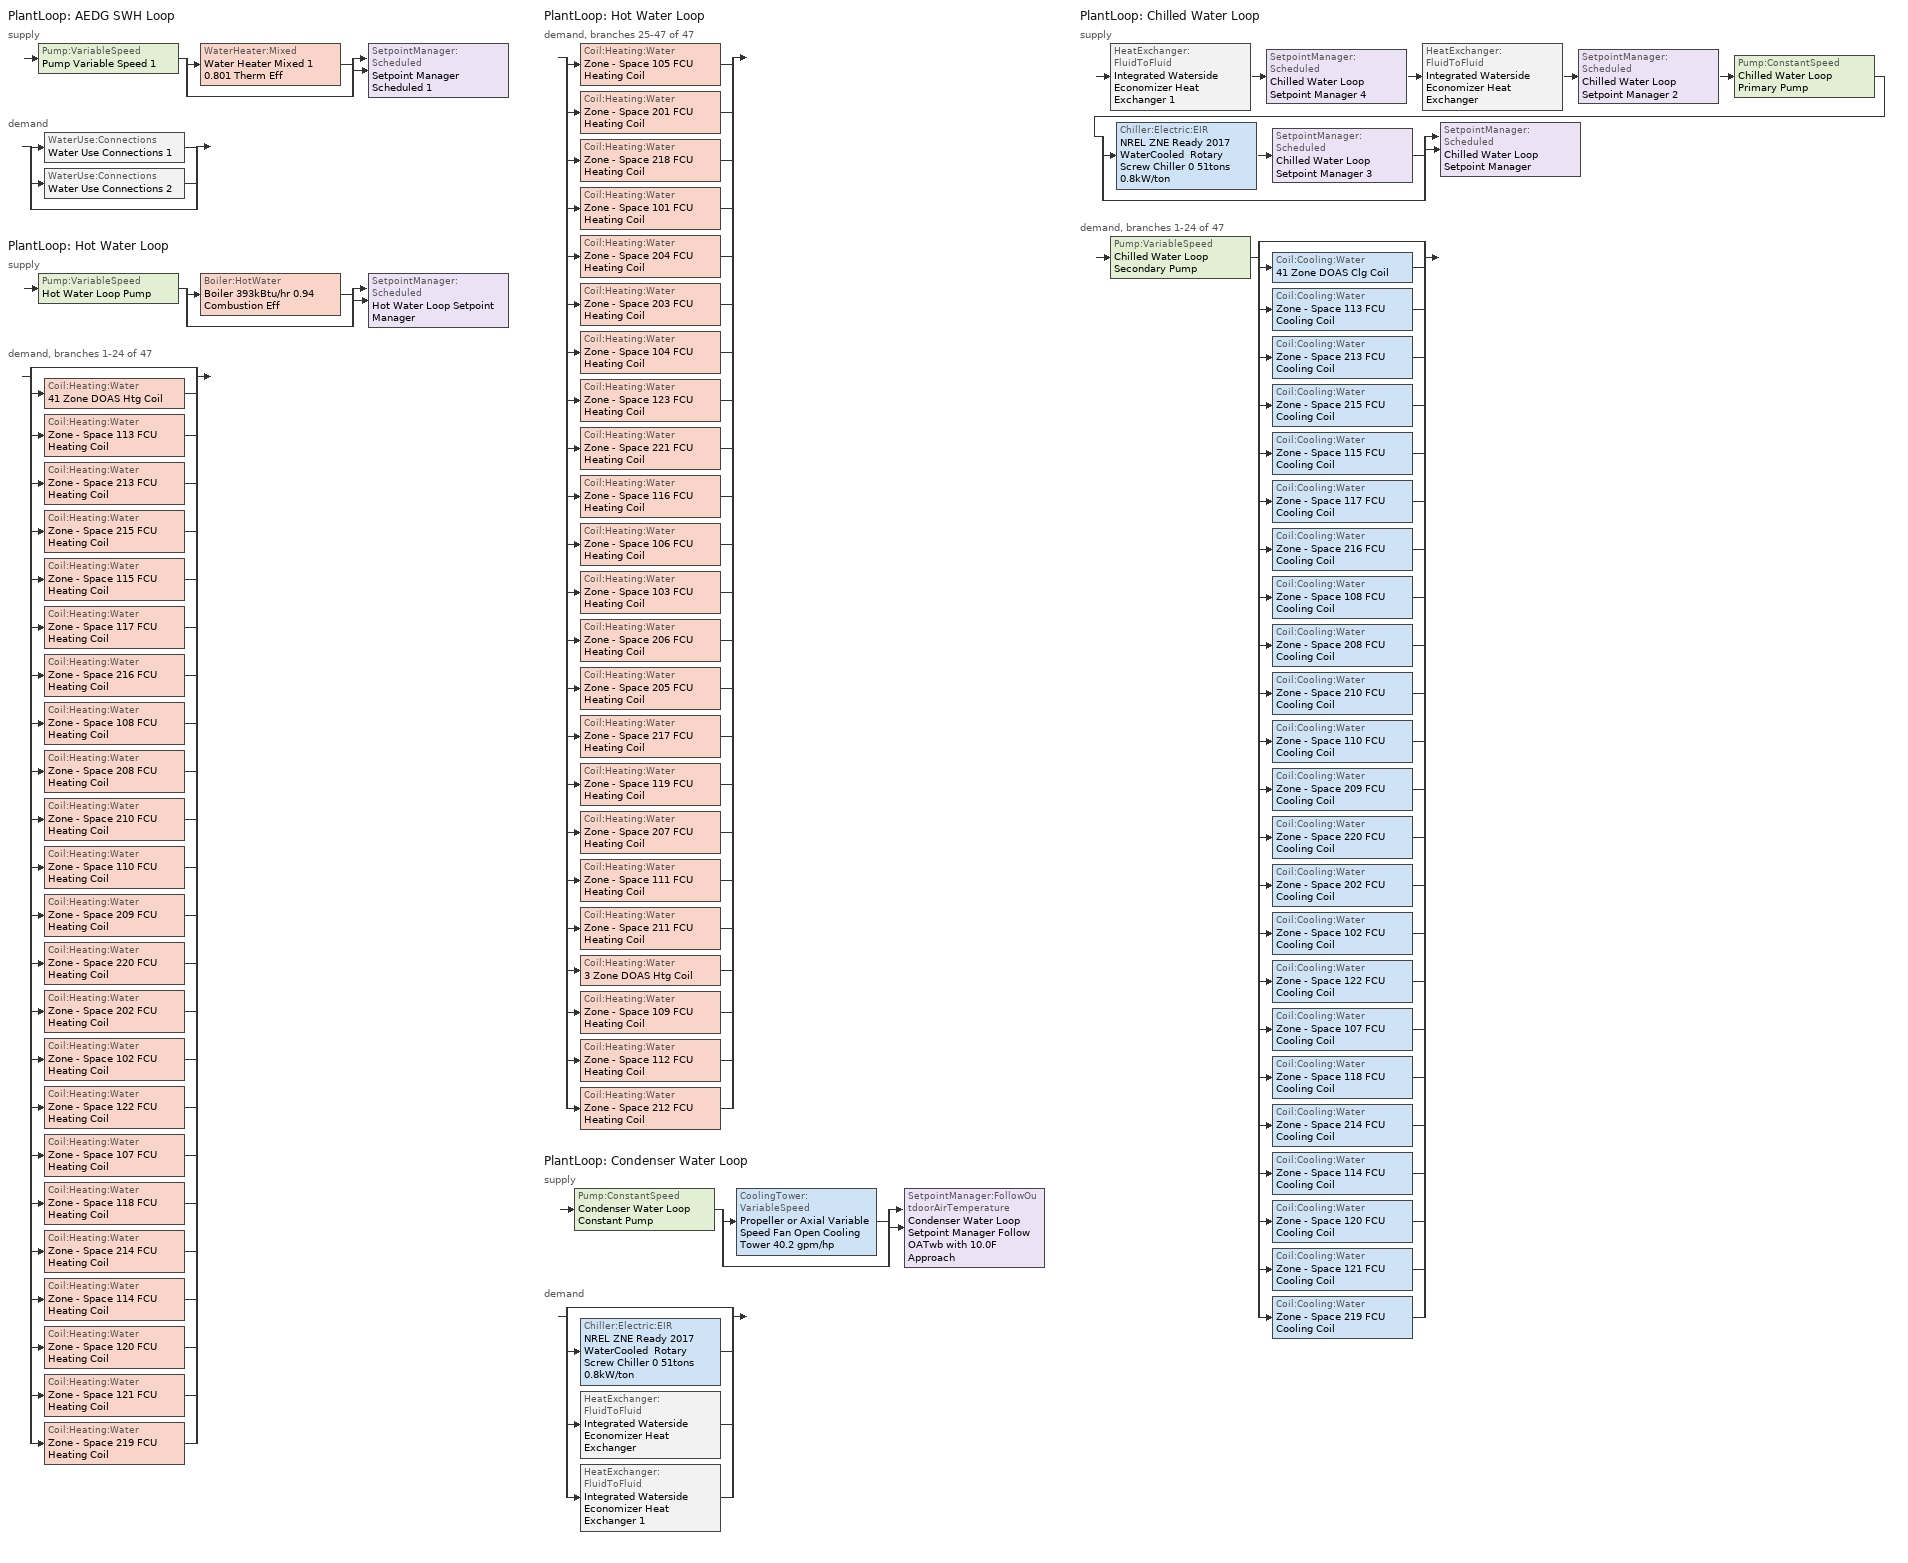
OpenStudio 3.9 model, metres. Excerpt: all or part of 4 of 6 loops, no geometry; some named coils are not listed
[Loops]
PlantLoop 'AEDG SWH Loop'
 supply: Pump:VariableSpeed 'Pump Variable Speed 1' > split
  | WaterHeater:Mixed 'Water Heater Mixed 1 0.801 Therm Eff'
  | bypass
  join > SetpointManager:Scheduled 'Setpoint Manager Scheduled 1'
 demand: split
  | WaterUse:Connections 'Water Use Connections 1'
  | WaterUse:Connections 'Water Use Connections 2'
  | bypass
PlantLoop 'Hot Water Loop'
 supply: Pump:VariableSpeed 'Hot Water Loop Pump' > split
  | Boiler:HotWater 'Boiler 393kBtu/hr 0.94 Combustion Eff'
  | bypass
  join > SetpointManager:Scheduled 'Hot Water Loop Setpoint Manager'
 demand, branches 1-24 of 47: split
  | bypass
  | Coil:Heating:Water '41 Zone DOAS Htg Coil'
  | Coil:Heating:Water 'Zone - Space 113 FCU Heating Coil'
  | Coil:Heating:Water 'Zone - Space 213 FCU Heating Coil'
  | Coil:Heating:Water 'Zone - Space 215 FCU Heating Coil'
  | Coil:Heating:Water 'Zone - Space 115 FCU Heating Coil'
  | Coil:Heating:Water 'Zone - Space 117 FCU Heating Coil'
  | Coil:Heating:Water 'Zone - Space 216 FCU Heating Coil'
  | Coil:Heating:Water 'Zone - Space 108 FCU Heating Coil'
  | Coil:Heating:Water 'Zone - Space 208 FCU Heating Coil'
  | Coil:Heating:Water 'Zone - Space 210 FCU Heating Coil'
  | Coil:Heating:Water 'Zone - Space 110 FCU Heating Coil'
  | Coil:Heating:Water 'Zone - Space 209 FCU Heating Coil'
  | Coil:Heating:Water 'Zone - Space 220 FCU Heating Coil'
  | Coil:Heating:Water 'Zone - Space 202 FCU Heating Coil'
  | Coil:Heating:Water 'Zone - Space 102 FCU Heating Coil'
  | Coil:Heating:Water 'Zone - Space 122 FCU Heating Coil'
  | Coil:Heating:Water 'Zone - Space 107 FCU Heating Coil'
  | Coil:Heating:Water 'Zone - Space 118 FCU Heating Coil'
  | Coil:Heating:Water 'Zone - Space 214 FCU Heating Coil'
  | Coil:Heating:Water 'Zone - Space 114 FCU Heating Coil'
  | Coil:Heating:Water 'Zone - Space 120 FCU Heating Coil'
  | Coil:Heating:Water 'Zone - Space 121 FCU Heating Coil'
  | Coil:Heating:Water 'Zone - Space 219 FCU Heating Coil'
PlantLoop 'Hot Water Loop'
 demand, branches 25-47 of 47: split
  | Coil:Heating:Water 'Zone - Space 105 FCU Heating Coil'
  | Coil:Heating:Water 'Zone - Space 201 FCU Heating Coil'
  | Coil:Heating:Water 'Zone - Space 218 FCU Heating Coil'
  | Coil:Heating:Water 'Zone - Space 101 FCU Heating Coil'
  | Coil:Heating:Water 'Zone - Space 204 FCU Heating Coil'
  | Coil:Heating:Water 'Zone - Space 203 FCU Heating Coil'
  | Coil:Heating:Water 'Zone - Space 104 FCU Heating Coil'
  | Coil:Heating:Water 'Zone - Space 123 FCU Heating Coil'
  | Coil:Heating:Water 'Zone - Space 221 FCU Heating Coil'
  | Coil:Heating:Water 'Zone - Space 116 FCU Heating Coil'
  | Coil:Heating:Water 'Zone - Space 106 FCU Heating Coil'
  | Coil:Heating:Water 'Zone - Space 103 FCU Heating Coil'
  | Coil:Heating:Water 'Zone - Space 206 FCU Heating Coil'
  | Coil:Heating:Water 'Zone - Space 205 FCU Heating Coil'
  | Coil:Heating:Water 'Zone - Space 217 FCU Heating Coil'
  | Coil:Heating:Water 'Zone - Space 119 FCU Heating Coil'
  | Coil:Heating:Water 'Zone - Space 207 FCU Heating Coil'
  | Coil:Heating:Water 'Zone - Space 111 FCU Heating Coil'
  | Coil:Heating:Water 'Zone - Space 211 FCU Heating Coil'
  | Coil:Heating:Water '3 Zone DOAS Htg Coil'
  | Coil:Heating:Water 'Zone - Space 109 FCU Heating Coil'
  | Coil:Heating:Water 'Zone - Space 112 FCU Heating Coil'
  | Coil:Heating:Water 'Zone - Space 212 FCU Heating Coil'
PlantLoop 'Condenser Water Loop'
 supply: Pump:ConstantSpeed 'Condenser Water Loop Constant Pump' > split
  | CoolingTower:VariableSpeed 'Propeller or Axial Variable Speed Fan Open Cooling Tower 40.2 gpm/hp'
  | bypass
  join > SetpointManager:FollowOutdoorAirTemperature 'Condenser Water Loop Setpoint Manager Follow OATwb with 10.0F Approach'
 demand: split
  | bypass
  | Chiller:Electric:EIR 'NREL ZNE Ready 2017 WaterCooled  Rotary Screw Chiller 0 51tons 0.8kW/ton'
  | HeatExchanger:FluidToFluid 'Integrated Waterside Economizer Heat Exchanger'
  | HeatExchanger:FluidToFluid 'Integrated Waterside Economizer Heat Exchanger 1'
PlantLoop 'Chilled Water Loop'
 supply: HeatExchanger:FluidToFluid 'Integrated Waterside Economizer Heat Exchanger 1' > SetpointManager:Scheduled 'Chilled Water Loop Setpoint Manager 4' > HeatExchanger:FluidToFluid 'Integrated Waterside Economizer Heat Exchanger' > SetpointManager:Scheduled 'Chilled Water Loop Setpoint Manager 2' > Pump:ConstantSpeed 'Chilled Water Loop Primary Pump' > split
  | Chiller:Electric:EIR 'NREL ZNE Ready 2017 WaterCooled  Rotary Screw Chiller 0 51tons 0.8kW/ton' > SetpointManager:Scheduled 'Chilled Water Loop Setpoint Manager 3'
  | bypass
  join > SetpointManager:Scheduled 'Chilled Water Loop Setpoint Manager'
 demand, branches 1-24 of 47: Pump:VariableSpeed 'Chilled Water Loop Secondary Pump' > split
  | bypass
  | Coil:Cooling:Water '41 Zone DOAS Clg Coil'
  | Coil:Cooling:Water 'Zone - Space 113 FCU Cooling Coil'
  | Coil:Cooling:Water 'Zone - Space 213 FCU Cooling Coil'
  | Coil:Cooling:Water 'Zone - Space 215 FCU Cooling Coil'
  | Coil:Cooling:Water 'Zone - Space 115 FCU Cooling Coil'
  | Coil:Cooling:Water 'Zone - Space 117 FCU Cooling Coil'
  | Coil:Cooling:Water 'Zone - Space 216 FCU Cooling Coil'
  | Coil:Cooling:Water 'Zone - Space 108 FCU Cooling Coil'
  | Coil:Cooling:Water 'Zone - Space 208 FCU Cooling Coil'
  | Coil:Cooling:Water 'Zone - Space 210 FCU Cooling Coil'
  | Coil:Cooling:Water 'Zone - Space 110 FCU Cooling Coil'
  | Coil:Cooling:Water 'Zone - Space 209 FCU Cooling Coil'
  | Coil:Cooling:Water 'Zone - Space 220 FCU Cooling Coil'
  | Coil:Cooling:Water 'Zone - Space 202 FCU Cooling Coil'
  | Coil:Cooling:Water 'Zone - Space 102 FCU Cooling Coil'
  | Coil:Cooling:Water 'Zone - Space 122 FCU Cooling Coil'
  | Coil:Cooling:Water 'Zone - Space 107 FCU Cooling Coil'
  | Coil:Cooling:Water 'Zone - Space 118 FCU Cooling Coil'
  | Coil:Cooling:Water 'Zone - Space 214 FCU Cooling Coil'
  | Coil:Cooling:Water 'Zone - Space 114 FCU Cooling Coil'
  | Coil:Cooling:Water 'Zone - Space 120 FCU Cooling Coil'
  | Coil:Cooling:Water 'Zone - Space 121 FCU Cooling Coil'
  | Coil:Cooling:Water 'Zone - Space 219 FCU Cooling Coil'
[AvailabilityManager:NightCycle] Applicability Schedule=Always On Discrete; Control Type=CycleOnAny; Thermostat Tolerance {deltaC}=1; Cycling Run Time {s}=3600
Availability Manager Night Cycle 1; Availability Manager Night Cycle 2; Availability Manager Night Cycle 3; Availability Manager Night Cycle 4; Availability Manager Night Cycle 5; Availability Manager Night Cycle 6; Availability Manager Night Cycle 7; Availability Manager Night Cycle 8; Availability Manager Night Cycle 9; Availability Manager Night Cycle 10; Availability Manager Night Cycle 11
[Sizing:Zone] Zone Cooling Design Supply Air Temperature Input Method=SupplyAirTemperature; Zone Cooling Design Supply Air Temperature {C}=12.7778; Zone Cooling Design Supply Air Temperature Difference {deltaC}=11.11; Zone Heating Design Supply Air Temperature Input Method=SupplyAirTemperature; Zone Heating Design Supply Air Temperature {C}=40; Zone Heating Design Supply Air Temperature Difference {deltaC}=11.11; Zone Cooling Design Supply Air Humidity Ratio {kg-H2O/kg-air}=0.0085; Zone Heating Design Supply Air Humidity Ratio {kg-H2O/kg-air}=0.008; Cooling Design Air Flow Method=DesignDay; Heating Design Air Flow Method=DesignDay; Account for Dedicated Outdoor Air System=No; Dedicated Outdoor Air System Control Strategy=NeutralSupplyAir; Dedicated Outdoor Air Low Setpoint Temperature for Design {C}=autosize; Dedicated Outdoor Air High Setpoint Temperature for Design {C}=autosize; Zone Load Sizing Method=Sensible Load Only No Latent Load; Zone Latent Cooling Design Supply Air Humidity Ratio Input Method=HumidityRatioDifference; Zone Cooling Design Supply Air Humidity Ratio Difference {kgWater/kgDryAir}=0.005; Zone Latent Heating Design Supply Air Humidity Ratio Input Method=HumidityRatioDifference; Zone Humidification Design Supply Air Humidity Ratio Difference {kgWater/kgDryAir}=0.005; Sizing Option=Coincident
Zone - Space 109; Zone - Space 110; Zone - Space 111; Zone - Space 113; Zone - Space 114; Zone - Space 209; Zone - Space 210; Zone - Space 211; Zone - Space 213; Zone - Space 214
[Zone equipment]
Zone - Space 109: Zone - Space 109 FCU
Zone - Space 110: Zone - Space 110 FCU
Zone - Space 111: Zone - Space 111 FCU
Zone - Space 113: Zone - Space 113 FCU
Zone - Space 114: Zone - Space 114 FCU
Zone - Space 209: Zone - Space 209 FCU
Zone - Space 210: Zone - Space 210 FCU
Zone - Space 211: Zone - Space 211 FCU
Zone - Space 213: Zone - Space 213 FCU
Zone - Space 214: Zone - Space 214 FCU
[PlantLoop] Glycol Concentration=0; Plant Loop Volume {m3}=Autocalculate; Load Distribution Scheme=Optimal
Name | Maximum Loop Temperature {C} | Minimum Loop Temperature {C} | Fluid Type | Common Pipe Simulation
AEDG SWH Loop | 60 | 10
Hot Water Loop |  | 10 | Water
Condenser Water Loop | 80 | 5
Chilled Water Loop | 40 | 1 |  | CommonPipe
[Sizing:Plant]
Name | Loop Type | Design Loop Exit Temperature {C} | Loop Design Temperature Difference {deltaC} | Sizing Option | Zone Timesteps in Averaging Window | Coincident Sizing Factor Mode
AEDG SWH Loop | Heating | 60 | 5 | NonCoincident | 1 | None
Hot Water Loop | Heating | 48.8889 | 11.1111 | NonCoincident | 1 | None
Condenser Water Loop | Condenser | 29.4444 | 5.55556 | Coincident | 6 | GlobalCoolingSizingFactor
Chilled Water Loop | Cooling | 6.66667 | 5.61111 | NonCoincident | 1 | None
[Pump:VariableSpeed] Coefficient 1 of the Part Load Performance Curve=0; Pump Control Type=Intermittent; Skin Loss Radiative Fraction=0.5; Design Power Sizing Method=PowerPerFlowPerPressure; Design Electric Power per Unit Flow Rate {W/(m3/s)}=348701.1; Design Shaft Power per Unit Flow Rate per Unit Head {W-s/m3-Pa}=1.28205; Design Minimum Flow Rate Fraction=0
Name | Rated Pump Head {Pa} | Motor Efficiency | Coefficient 2 of the Part Load Performance Curve | Coefficient 3 of the Part Load Performance Curve | Coefficient 4 of the Part Load Performance Curve | Fraction of Motor Inefficiencies to Fluid Stream
Pump Variable Speed 1 | 1 | 0.7 | 1 | 0 | 0
Hot Water Loop Pump | 179344 | 0.855 | 0.0205 | 0.4101 | 0.5753
Chilled Water Loop Secondary Pump | 134508 | 0.865 | 0.0205 | 0.4101 | 0.5753 | 0
[WaterHeater:Mixed]
Water Heater Mixed 1 0.801 Therm Eff: Tank Volume {m3}=1; Setpoint Temperature Schedule=AEDG Water-Heater-Temp-Schedule; Deadband Temperature Difference {deltaC}=2; Maximum Temperature Limit {C}=82.22; Heater Control Type=Cycle; Heater Maximum Capacity {W}=845000; Heater Fuel Type=NaturalGas; Heater Thermal Efficiency=0.801096; Off Cycle Parasitic Fuel Consumption Rate {W}=20; Off Cycle Parasitic Fuel Type=NaturalGas; Off Cycle Parasitic Heat Fraction to Tank=0; On Cycle Parasitic Fuel Type=NaturalGas; On Cycle Parasitic Heat Fraction to Tank=0; Ambient Temperature Indicator=Schedule; Ambient Temperature Schedule=AEDG Water-Heater-Ambient-Temp-Schedule; Off Cycle Loss Coefficient to Ambient Temperature {W/K}=29.7719; On Cycle Loss Coefficient to Ambient Temperature {W/K}=29.7719; Use Side Effectiveness=1; Source Side Effectiveness=1; Use Side Design Flow Rate {m3/s}=autosize; Source Side Design Flow Rate {m3/s}=autosize; Indirect Water Heating Recovery Time {hr}=1.5; Source Side Flow Control Mode=IndirectHeatPrimarySetpoint
[WaterHeater:Sizing]
Water Heater Mixed 1 0.801 Therm Eff: Design Mode=PeakDraw; Time Storage Can Meet Peak Draw {hr}=0.538503; Time for Tank Recovery {hr}=0; Nominal Tank Volume for Autosizing Plant Connections {m3}=1
[SetpointManager:Scheduled] Control Variable=Temperature
Name | Schedule | Setpoint Node or NodeList
Setpoint Manager Scheduled 1 | AEDG SWH-Loop-Temp-Schedule | AEDG SWH Loop Supply Outlet Node
Hot Water Loop Setpoint Manager | Hot Water Loop Temp - 120F | Hot Water Loop Supply Outlet Node
Chilled Water Loop Setpoint Manager | Chilled Water Loop Temp - 44F | Chilled Water Loop Supply Outlet Node
Chilled Water Loop Setpoint Manager 2 | Chilled Water Loop Temp - 44F | Chilled Water Loop Primary Pump Inlet Water Node
Chilled Water Loop Setpoint Manager 3 | Chilled Water Loop Temp - 44F | NREL ZNE Ready 2017 WaterCooled  Rotary Screw Chiller 0 Supply Outlet Water Node
Chilled Water Loop Setpoint Manager 4 | Chilled Water Loop Temp - 44F
[WaterUse:Equipment:Definition]
AEDG Restroom Water Use: Peak Flow Rate {m3/s}=1.0902e-05; Target Temperature Schedule=AEDG SWH-Target-Temperature-Schedule; Sensible Fraction Schedule=AEDG SWH-Sensible-Fraction-Schedule; Latent Fraction Schedule=AEDG SWH-Latent-Fraction-Schedule
[WaterUse:Equipment] Water Use Equipment Definition=AEDG Restroom Water Use; Flow Rate Fraction Schedule=AEDG SWH-Flow-Fraction-Schedule
Name | Space
Water Use Equipment 1 | Space 210
Water Use Equipment 2 | Space 110
[WaterUse:Connections] Hot Water Supply Temperature Schedule=AEDG SWH-Hot-Supply-Temperature-Schedule; Drain Water Heat Exchanger Type=None; Drain Water Heat Exchanger Destination=Plant
Name | Water Use Equipment Name 1
Water Use Connections 1 | Water Use Equipment 1
Water Use Connections 2 | Water Use Equipment 2
[Boiler:HotWater]
Boiler 393kBtu/hr 0.94 Combustion Eff: Fuel Type=NaturalGas; Nominal Thermal Efficiency=0.933; Efficiency Curve Temperature Evaluation Variable=LeavingBoiler; Normalized Boiler Efficiency Curve=Boiler with Minimum Turndown; Minimum Part Load Ratio=0; Maximum Part Load Ratio=1.2; Optimum Part Load Ratio=1; Water Outlet Upper Temperature Limit {C}=95; Boiler Flow Mode=LeavingSetpointModulated; On Cycle Parasitic Electric Load {W}=0; Off Cycle Parasitic Fuel Load {W}=0; Sizing Factor=1
[SetpointManager:FollowOutdoorAirTemperature]
Condenser Water Loop Setpoint Manager Follow OATwb with 10.0F Approach: Control Variable=Temperature; Reference Temperature Type=OutdoorAirWetBulb; Offset Temperature Difference {deltaC}=5.55556; Maximum Setpoint Temperature {C}=25.5556; Minimum Setpoint Temperature {C}=5.55556; Setpoint Node or NodeList=Condenser Water Loop Supply Outlet Node
[Pump:ConstantSpeed] Rated Flow Rate {m3/s}=autosize; Rated Power Consumption {W}=autosize; Fraction of Motor Inefficiencies to Fluid Stream=0; Pump Control Type=Intermittent; Design Power Sizing Method=PowerPerFlowPerPressure; Design Electric Power per Unit Flow Rate {W/(m3/s)}=348701.1; Design Shaft Power per Unit Flow Rate per Unit Head {W-s/m3-Pa}=1.28205
Name | Rated Pump Head {Pa} | Motor Efficiency
Condenser Water Loop Constant Pump | 148557 | 0.917
Chilled Water Loop Primary Pump | 44836 | 0.855
[CoolingTower:VariableSpeed]
Propeller or Axial Variable Speed Fan Open Cooling Tower 40.2 gpm/hp: Model Type=CoolToolsCrossFlow; Design Inlet Air Wet-Bulb Temperature {C}=20; Design Approach Temperature {deltaC}=5.55556; Design Range Temperature {deltaC}=5.55556; Design Water Flow Rate {m3/s}=autosize; Design Air Flow Rate {m3/s}=autosize; Design Fan Power {W}=8160.41; Fan Power Ratio Function of Air Flow Rate Ratio Curve=VSD-TWR-FAN-FPLR; Minimum Air Flow Rate Ratio=0.2; Fraction of Tower Capacity in Free Convection Regime=0.125; Basin Heater Capacity {W/K}=0; Basin Heater Setpoint Temperature {C}=2; Evaporation Loss Mode=SaturatedExit; Evaporation Loss Factor {percent/K}=0.2; Drift Loss Percent {percent}=0.008; Blowdown Calculation Mode=ConcentrationRatio; Blowdown Concentration Ratio=3; Number of Cells=1; Cell Control=MaximalCell; Sizing Factor=1
[Chiller:Electric:EIR]
NREL ZNE Ready 2017 WaterCooled  Rotary Screw Chiller 0 51tons 0.8kW/ton: Reference Capacity {W}=Autosize; Reference COP {W/W}=4.68933; Reference Leaving Chilled Water Temperature {C}=6.66667; Reference Entering Condenser Fluid Temperature {C}=35; Reference Chilled Water Flow Rate {m3/s}=Autosize; Cooling Capacity Function of Temperature Curve=ChlrWtrPosDispPathAAllQRatio_fTchwsTcwsSI; Electric Input to Cooling Output Ratio Function of Temperature Curve=ChlrWtrPosDispPathAAllEIRRatio_fTchwsTcwsSI; Electric Input to Cooling Output Ratio Function of Part Load Ratio Curve=ChlrWtrPosDispPathAAllEIRRatio_fQRatio; Minimum Part Load Ratio=0.15; Maximum Part Load Ratio=1; Optimum Part Load Ratio=1; Minimum Unloading Ratio=0.25; Condenser Type=WaterCooled; Leaving Chilled Water Lower Temperature Limit {C}=2.22222; Chiller Flow Mode=LeavingSetpointModulated; Design Heat Recovery Water Flow Rate {m3/s}=Autosize; Sizing Factor=1; Basin Heater Capacity {W/K}=0; Basin Heater Setpoint Temperature {C}=10; Condenser Heat Recovery Relative Capacity Fraction=1; Condenser Flow Control=ConstantFlow; Condenser Minimum Flow Fraction=0.2; Thermosiphon Minimum Temperature Difference=0
[Coil:Heating:Water] Availability Schedule=Always On Discrete; Rated Inlet Water Temperature {C}=48.8889; Rated Inlet Air Temperature {C}=16.6; Rated Outlet Water Temperature {C}=37.7778
Name | Rated Outlet Air Temperature {C}
41 Zone DOAS Htg Coil; 3 Zone DOAS Htg Coil | 32.2
Zone - Space 113 FCU Heating Coil; Zone - Space 213 FCU Heating Coil; Zone - Space 215 FCU Heating Coil; Zone - Space 115 FCU Heating Coil; Zone - Space 117 FCU Heating Coil; Zone - Space 216 FCU Heating Coil; Zone - Space 108 FCU Heating Coil; Zone - Space 208 FCU Heating Coil; Zone - Space 210 FCU Heating Coil; Zone - Space 110 FCU Heating Coil; Zone - Space 209 FCU Heating Coil; Zone - Space 220 FCU Heating Coil; Zone - Space 202 FCU Heating Coil; Zone - Space 102 FCU Heating Coil; Zone - Space 122 FCU Heating Coil; Zone - Space 107 FCU Heating Coil; Zone - Space 118 FCU Heating Coil; Zone - Space 214 FCU Heating Coil; Zone - Space 114 FCU Heating Coil; Zone - Space 120 FCU Heating Coil; Zone - Space 121 FCU Heating Coil; Zone - Space 219 FCU Heating Coil; Zone - Space 105 FCU Heating Coil; Zone - Space 201 FCU Heating Coil; Zone - Space 218 FCU Heating Coil; Zone - Space 101 FCU Heating Coil; Zone - Space 204 FCU Heating Coil; Zone - Space 203 FCU Heating Coil; Zone - Space 104 FCU Heating Coil; Zone - Space 123 FCU Heating Coil; Zone - Space 221 FCU Heating Coil; Zone - Space 116 FCU Heating Coil; Zone - Space 106 FCU Heating Coil; Zone - Space 103 FCU Heating Coil; Zone - Space 206 FCU Heating Coil; Zone - Space 205 FCU Heating Coil; Zone - Space 217 FCU Heating Coil; Zone - Space 119 FCU Heating Coil; Zone - Space 207 FCU Heating Coil; Zone - Space 111 FCU Heating Coil; Zone - Space 211 FCU Heating Coil; Zone - Space 109 FCU Heating Coil; Zone - Space 112 FCU Heating Coil; Zone - Space 212 FCU Heating Coil | 40
[Controller:WaterCoil] Minimum Actuated Flow {m3/s}=0
Name | Water Coil | Action | Controller Convergence Tolerance {deltaC}
41 Zone DOAS Htg Coil Controller | 41 Zone DOAS Htg Coil | Normal | 0.0001
41 Zone DOAS Clg Coil Controller | 41 Zone DOAS Clg Coil | Reverse
Zone - Space 113 FCU Cooling Coil Controller | Zone - Space 113 FCU Cooling Coil | Reverse
Zone - Space 113 FCU Heating Coil Controller | Zone - Space 113 FCU Heating Coil | Normal | 0.1
Zone - Space 213 FCU Cooling Coil Controller | Zone - Space 213 FCU Cooling Coil | Reverse
Zone - Space 213 FCU Heating Coil Controller | Zone - Space 213 FCU Heating Coil | Normal | 0.1
Zone - Space 215 FCU Cooling Coil Controller | Zone - Space 215 FCU Cooling Coil | Reverse
Zone - Space 215 FCU Heating Coil Controller | Zone - Space 215 FCU Heating Coil | Normal | 0.1
Zone - Space 115 FCU Cooling Coil Controller | Zone - Space 115 FCU Cooling Coil | Reverse
Zone - Space 115 FCU Heating Coil Controller | Zone - Space 115 FCU Heating Coil | Normal | 0.1
Zone - Space 117 FCU Cooling Coil Controller | Zone - Space 117 FCU Cooling Coil | Reverse
Zone - Space 117 FCU Heating Coil Controller | Zone - Space 117 FCU Heating Coil | Normal | 0.1
Zone - Space 216 FCU Cooling Coil Controller | Zone - Space 216 FCU Cooling Coil | Reverse
Zone - Space 216 FCU Heating Coil Controller | Zone - Space 216 FCU Heating Coil | Normal | 0.1
Zone - Space 108 FCU Cooling Coil Controller | Zone - Space 108 FCU Cooling Coil | Reverse
Zone - Space 108 FCU Heating Coil Controller | Zone - Space 108 FCU Heating Coil | Normal | 0.1
Zone - Space 208 FCU Cooling Coil Controller | Zone - Space 208 FCU Cooling Coil | Reverse
Zone - Space 208 FCU Heating Coil Controller | Zone - Space 208 FCU Heating Coil | Normal | 0.1
Zone - Space 210 FCU Cooling Coil Controller | Zone - Space 210 FCU Cooling Coil | Reverse
Zone - Space 210 FCU Heating Coil Controller | Zone - Space 210 FCU Heating Coil | Normal | 0.1
Zone - Space 110 FCU Cooling Coil Controller | Zone - Space 110 FCU Cooling Coil | Reverse
Zone - Space 110 FCU Heating Coil Controller | Zone - Space 110 FCU Heating Coil | Normal | 0.1
Zone - Space 209 FCU Cooling Coil Controller | Zone - Space 209 FCU Cooling Coil | Reverse
Zone - Space 209 FCU Heating Coil Controller | Zone - Space 209 FCU Heating Coil | Normal | 0.1
Zone - Space 220 FCU Cooling Coil Controller | Zone - Space 220 FCU Cooling Coil | Reverse
Zone - Space 220 FCU Heating Coil Controller | Zone - Space 220 FCU Heating Coil | Normal | 0.1
Zone - Space 202 FCU Cooling Coil Controller | Zone - Space 202 FCU Cooling Coil | Reverse
Zone - Space 202 FCU Heating Coil Controller | Zone - Space 202 FCU Heating Coil | Normal | 0.1
Zone - Space 102 FCU Cooling Coil Controller | Zone - Space 102 FCU Cooling Coil | Reverse
Zone - Space 102 FCU Heating Coil Controller | Zone - Space 102 FCU Heating Coil | Normal | 0.1
Zone - Space 122 FCU Cooling Coil Controller | Zone - Space 122 FCU Cooling Coil | Reverse
Zone - Space 122 FCU Heating Coil Controller | Zone - Space 122 FCU Heating Coil | Normal | 0.1
Zone - Space 107 FCU Cooling Coil Controller | Zone - Space 107 FCU Cooling Coil | Reverse
Zone - Space 107 FCU Heating Coil Controller | Zone - Space 107 FCU Heating Coil | Normal | 0.1
Zone - Space 118 FCU Cooling Coil Controller | Zone - Space 118 FCU Cooling Coil | Reverse
Zone - Space 118 FCU Heating Coil Controller | Zone - Space 118 FCU Heating Coil | Normal | 0.1
Zone - Space 214 FCU Cooling Coil Controller | Zone - Space 214 FCU Cooling Coil | Reverse
Zone - Space 214 FCU Heating Coil Controller | Zone - Space 214 FCU Heating Coil | Normal | 0.1
Zone - Space 114 FCU Cooling Coil Controller | Zone - Space 114 FCU Cooling Coil | Reverse
Zone - Space 114 FCU Heating Coil Controller | Zone - Space 114 FCU Heating Coil | Normal | 0.1
Zone - Space 120 FCU Cooling Coil Controller | Zone - Space 120 FCU Cooling Coil | Reverse
Zone - Space 120 FCU Heating Coil Controller | Zone - Space 120 FCU Heating Coil | Normal | 0.1
Zone - Space 121 FCU Cooling Coil Controller | Zone - Space 121 FCU Cooling Coil | Reverse
Zone - Space 121 FCU Heating Coil Controller | Zone - Space 121 FCU Heating Coil | Normal | 0.1
Zone - Space 219 FCU Cooling Coil Controller | Zone - Space 219 FCU Cooling Coil | Reverse
Zone - Space 219 FCU Heating Coil Controller | Zone - Space 219 FCU Heating Coil | Normal | 0.1
Zone - Space 105 FCU Heating Coil Controller | Zone - Space 105 FCU Heating Coil | Normal | 0.1
Zone - Space 201 FCU Heating Coil Controller | Zone - Space 201 FCU Heating Coil | Normal | 0.1
Zone - Space 218 FCU Heating Coil Controller | Zone - Space 218 FCU Heating Coil | Normal | 0.1
Zone - Space 101 FCU Heating Coil Controller | Zone - Space 101 FCU Heating Coil | Normal | 0.1
Zone - Space 204 FCU Heating Coil Controller | Zone - Space 204 FCU Heating Coil | Normal | 0.1
Zone - Space 203 FCU Heating Coil Controller | Zone - Space 203 FCU Heating Coil | Normal | 0.1
Zone - Space 104 FCU Heating Coil Controller | Zone - Space 104 FCU Heating Coil | Normal | 0.1
Zone - Space 123 FCU Heating Coil Controller | Zone - Space 123 FCU Heating Coil | Normal | 0.1
Zone - Space 221 FCU Heating Coil Controller | Zone - Space 221 FCU Heating Coil | Normal | 0.1
Zone - Space 116 FCU Heating Coil Controller | Zone - Space 116 FCU Heating Coil | Normal | 0.1
Zone - Space 106 FCU Heating Coil Controller | Zone - Space 106 FCU Heating Coil | Normal | 0.1
Zone - Space 103 FCU Heating Coil Controller | Zone - Space 103 FCU Heating Coil | Normal | 0.1
Zone - Space 206 FCU Heating Coil Controller | Zone - Space 206 FCU Heating Coil | Normal | 0.1
Zone - Space 205 FCU Heating Coil Controller | Zone - Space 205 FCU Heating Coil | Normal | 0.1
Zone - Space 217 FCU Heating Coil Controller | Zone - Space 217 FCU Heating Coil | Normal | 0.1
Zone - Space 119 FCU Heating Coil Controller | Zone - Space 119 FCU Heating Coil | Normal | 0.1
Zone - Space 207 FCU Heating Coil Controller | Zone - Space 207 FCU Heating Coil | Normal | 0.1
Zone - Space 111 FCU Heating Coil Controller | Zone - Space 111 FCU Heating Coil | Normal | 0.1
Zone - Space 211 FCU Heating Coil Controller | Zone - Space 211 FCU Heating Coil | Normal | 0.1
3 Zone DOAS Htg Coil Controller | 3 Zone DOAS Htg Coil | Normal | 0.0001
Zone - Space 109 FCU Heating Coil Controller | Zone - Space 109 FCU Heating Coil | Normal | 0.1
Zone - Space 112 FCU Heating Coil Controller | Zone - Space 112 FCU Heating Coil | Normal | 0.1
Zone - Space 212 FCU Heating Coil Controller | Zone - Space 212 FCU Heating Coil | Normal | 0.1
[Coil:Cooling:Water] Availability Schedule=Always On Discrete; Design Inlet Water Temperature {C}=Autosize; Heat Exchanger Configuration=CrossFlow
41 Zone DOAS Clg Coil; Zone - Space 113 FCU Cooling Coil; Zone - Space 213 FCU Cooling Coil; Zone - Space 215 FCU Cooling Coil; Zone - Space 115 FCU Cooling Coil; Zone - Space 117 FCU Cooling Coil; Zone - Space 216 FCU Cooling Coil; Zone - Space 108 FCU Cooling Coil; Zone - Space 208 FCU Cooling Coil; Zone - Space 210 FCU Cooling Coil; Zone - Space 110 FCU Cooling Coil; Zone - Space 209 FCU Cooling Coil; Zone - Space 220 FCU Cooling Coil; Zone - Space 202 FCU Cooling Coil; Zone - Space 102 FCU Cooling Coil; Zone - Space 122 FCU Cooling Coil; Zone - Space 107 FCU Cooling Coil; Zone - Space 118 FCU Cooling Coil; Zone - Space 214 FCU Cooling Coil; Zone - Space 114 FCU Cooling Coil; Zone - Space 120 FCU Cooling Coil; Zone - Space 121 FCU Cooling Coil; Zone - Space 219 FCU Cooling Coil
[Fan:OnOff] Availability Schedule=Always On Discrete; Fan Total Efficiency=0.385; Pressure Rise {Pa}=530.303; Maximum Flow Rate {m3/s}=autosize; Motor Efficiency=0.7; Motor In Airstream Fraction=1
Name | Fan Power Ratio Function of Speed Ratio Curve | Fan Efficiency Ratio Function of Speed Ratio Curve
Zone - Space 113 Fan Coil fan | Fan On Off Power Curve | Fan On Off Efficiency Curve
Zone - Space 213 Fan Coil fan | Fan On Off Power Curve 1 | Fan On Off Efficiency Curve 1
Zone - Space 215 Fan Coil fan | Fan On Off Power Curve 2 | Fan On Off Efficiency Curve 2
Zone - Space 115 Fan Coil fan | Fan On Off Power Curve 3 | Fan On Off Efficiency Curve 3
Zone - Space 117 Fan Coil fan | Fan On Off Power Curve 4 | Fan On Off Efficiency Curve 4
Zone - Space 216 Fan Coil fan | Fan On Off Power Curve 5 | Fan On Off Efficiency Curve 5
Zone - Space 108 Fan Coil fan | Fan On Off Power Curve 6 | Fan On Off Efficiency Curve 6
Zone - Space 208 Fan Coil fan | Fan On Off Power Curve 7 | Fan On Off Efficiency Curve 7
Zone - Space 210 Fan Coil fan | Fan On Off Power Curve 8 | Fan On Off Efficiency Curve 8
Zone - Space 110 Fan Coil fan | Fan On Off Power Curve 9 | Fan On Off Efficiency Curve 9
Zone - Space 209 Fan Coil fan | Fan On Off Power Curve 10 | Fan On Off Efficiency Curve 10
Zone - Space 220 Fan Coil fan | Fan On Off Power Curve 11 | Fan On Off Efficiency Curve 11
Zone - Space 202 Fan Coil fan | Fan On Off Power Curve 12 | Fan On Off Efficiency Curve 12
Zone - Space 102 Fan Coil fan | Fan On Off Power Curve 13 | Fan On Off Efficiency Curve 13
Zone - Space 122 Fan Coil fan | Fan On Off Power Curve 14 | Fan On Off Efficiency Curve 14
Zone - Space 107 Fan Coil fan | Fan On Off Power Curve 15 | Fan On Off Efficiency Curve 15
Zone - Space 118 Fan Coil fan | Fan On Off Power Curve 16 | Fan On Off Efficiency Curve 16
Zone - Space 214 Fan Coil fan | Fan On Off Power Curve 17 | Fan On Off Efficiency Curve 17
Zone - Space 114 Fan Coil fan | Fan On Off Power Curve 18 | Fan On Off Efficiency Curve 18
Zone - Space 120 Fan Coil fan | Fan On Off Power Curve 19 | Fan On Off Efficiency Curve 19
Zone - Space 121 Fan Coil fan | Fan On Off Power Curve 20 | Fan On Off Efficiency Curve 20
Zone - Space 219 Fan Coil fan | Fan On Off Power Curve 21 | Fan On Off Efficiency Curve 21
Zone - Space 105 Fan Coil fan | Fan On Off Power Curve 22 | Fan On Off Efficiency Curve 22
Zone - Space 201 Fan Coil fan | Fan On Off Power Curve 23 | Fan On Off Efficiency Curve 23
Zone - Space 218 Fan Coil fan | Fan On Off Power Curve 24 | Fan On Off Efficiency Curve 24
Zone - Space 101 Fan Coil fan | Fan On Off Power Curve 25 | Fan On Off Efficiency Curve 25
Zone - Space 204 Fan Coil fan | Fan On Off Power Curve 26 | Fan On Off Efficiency Curve 26
Zone - Space 203 Fan Coil fan | Fan On Off Power Curve 27 | Fan On Off Efficiency Curve 27
Zone - Space 104 Fan Coil fan | Fan On Off Power Curve 28 | Fan On Off Efficiency Curve 28
Zone - Space 123 Fan Coil fan | Fan On Off Power Curve 29 | Fan On Off Efficiency Curve 29
Zone - Space 221 Fan Coil fan | Fan On Off Power Curve 30 | Fan On Off Efficiency Curve 30
Zone - Space 116 Fan Coil fan | Fan On Off Power Curve 31 | Fan On Off Efficiency Curve 31
Zone - Space 106 Fan Coil fan | Fan On Off Power Curve 32 | Fan On Off Efficiency Curve 32
Zone - Space 103 Fan Coil fan | Fan On Off Power Curve 33 | Fan On Off Efficiency Curve 33
Zone - Space 206 Fan Coil fan | Fan On Off Power Curve 34 | Fan On Off Efficiency Curve 34
Zone - Space 205 Fan Coil fan | Fan On Off Power Curve 35 | Fan On Off Efficiency Curve 35
Zone - Space 217 Fan Coil fan | Fan On Off Power Curve 36 | Fan On Off Efficiency Curve 36
Zone - Space 119 Fan Coil fan | Fan On Off Power Curve 37 | Fan On Off Efficiency Curve 37
Zone - Space 207 Fan Coil fan | Fan On Off Power Curve 38 | Fan On Off Efficiency Curve 38
Zone - Space 111 Fan Coil fan | Fan On Off Power Curve 39 | Fan On Off Efficiency Curve 39
Zone - Space 211 Fan Coil fan | Fan On Off Power Curve 40 | Fan On Off Efficiency Curve 40
Zone - Space 109 Fan Coil fan | Fan On Off Power Curve 41 | Fan On Off Efficiency Curve 41
Zone - Space 112 Fan Coil fan | Fan On Off Power Curve 42 | Fan On Off Efficiency Curve 42
Zone - Space 212 Fan Coil fan | Fan On Off Power Curve 43 | Fan On Off Efficiency Curve 43
[ZoneHVAC:FourPipeFanCoil] Availability Schedule=Always On Discrete; Capacity Control Method=CyclingFan; Maximum Supply Air Flow Rate {m3/s}=autosize; Maximum Outdoor Air Flow Rate {m3/s}=0; Maximum Cold Water Flow Rate {m3/s}=autosize; Maximum Hot Water Flow Rate {m3/s}=autosize; Minimum Supply Air Temperature in Cooling Mode {C}=autosize; Maximum Supply Air Temperature in Heating Mode {C}=autosize
Name | Supply Air Fan | Cooling Coil | Heating Coil
Zone - Space 113 FCU | Zone - Space 113 Fan Coil fan | Zone - Space 113 FCU Cooling Coil | Zone - Space 113 FCU Heating Coil
Zone - Space 213 FCU | Zone - Space 213 Fan Coil fan | Zone - Space 213 FCU Cooling Coil | Zone - Space 213 FCU Heating Coil
Zone - Space 215 FCU | Zone - Space 215 Fan Coil fan | Zone - Space 215 FCU Cooling Coil | Zone - Space 215 FCU Heating Coil
Zone - Space 115 FCU | Zone - Space 115 Fan Coil fan | Zone - Space 115 FCU Cooling Coil | Zone - Space 115 FCU Heating Coil
Zone - Space 117 FCU | Zone - Space 117 Fan Coil fan | Zone - Space 117 FCU Cooling Coil | Zone - Space 117 FCU Heating Coil
Zone - Space 216 FCU | Zone - Space 216 Fan Coil fan | Zone - Space 216 FCU Cooling Coil | Zone - Space 216 FCU Heating Coil
Zone - Space 108 FCU | Zone - Space 108 Fan Coil fan | Zone - Space 108 FCU Cooling Coil | Zone - Space 108 FCU Heating Coil
Zone - Space 208 FCU | Zone - Space 208 Fan Coil fan | Zone - Space 208 FCU Cooling Coil | Zone - Space 208 FCU Heating Coil
Zone - Space 210 FCU | Zone - Space 210 Fan Coil fan | Zone - Space 210 FCU Cooling Coil | Zone - Space 210 FCU Heating Coil
Zone - Space 110 FCU | Zone - Space 110 Fan Coil fan | Zone - Space 110 FCU Cooling Coil | Zone - Space 110 FCU Heating Coil
Zone - Space 209 FCU | Zone - Space 209 Fan Coil fan | Zone - Space 209 FCU Cooling Coil | Zone - Space 209 FCU Heating Coil
Zone - Space 220 FCU | Zone - Space 220 Fan Coil fan | Zone - Space 220 FCU Cooling Coil | Zone - Space 220 FCU Heating Coil
Zone - Space 202 FCU | Zone - Space 202 Fan Coil fan | Zone - Space 202 FCU Cooling Coil | Zone - Space 202 FCU Heating Coil
Zone - Space 102 FCU | Zone - Space 102 Fan Coil fan | Zone - Space 102 FCU Cooling Coil | Zone - Space 102 FCU Heating Coil
Zone - Space 122 FCU | Zone - Space 122 Fan Coil fan | Zone - Space 122 FCU Cooling Coil | Zone - Space 122 FCU Heating Coil
Zone - Space 107 FCU | Zone - Space 107 Fan Coil fan | Zone - Space 107 FCU Cooling Coil | Zone - Space 107 FCU Heating Coil
Zone - Space 118 FCU | Zone - Space 118 Fan Coil fan | Zone - Space 118 FCU Cooling Coil | Zone - Space 118 FCU Heating Coil
Zone - Space 214 FCU | Zone - Space 214 Fan Coil fan | Zone - Space 214 FCU Cooling Coil | Zone - Space 214 FCU Heating Coil
Zone - Space 114 FCU | Zone - Space 114 Fan Coil fan | Zone - Space 114 FCU Cooling Coil | Zone - Space 114 FCU Heating Coil
Zone - Space 120 FCU | Zone - Space 120 Fan Coil fan | Zone - Space 120 FCU Cooling Coil | Zone - Space 120 FCU Heating Coil
Zone - Space 121 FCU | Zone - Space 121 Fan Coil fan | Zone - Space 121 FCU Cooling Coil | Zone - Space 121 FCU Heating Coil
Zone - Space 219 FCU | Zone - Space 219 Fan Coil fan | Zone - Space 219 FCU Cooling Coil | Zone - Space 219 FCU Heating Coil
Zone - Space 105 FCU | Zone - Space 105 Fan Coil fan | Zone - Space 105 FCU Cooling Coil | Zone - Space 105 FCU Heating Coil
Zone - Space 201 FCU | Zone - Space 201 Fan Coil fan | Zone - Space 201 FCU Cooling Coil | Zone - Space 201 FCU Heating Coil
Zone - Space 218 FCU | Zone - Space 218 Fan Coil fan | Zone - Space 218 FCU Cooling Coil | Zone - Space 218 FCU Heating Coil
Zone - Space 101 FCU | Zone - Space 101 Fan Coil fan | Zone - Space 101 FCU Cooling Coil | Zone - Space 101 FCU Heating Coil
Zone - Space 204 FCU | Zone - Space 204 Fan Coil fan | Zone - Space 204 FCU Cooling Coil | Zone - Space 204 FCU Heating Coil
Zone - Space 203 FCU | Zone - Space 203 Fan Coil fan | Zone - Space 203 FCU Cooling Coil | Zone - Space 203 FCU Heating Coil
Zone - Space 104 FCU | Zone - Space 104 Fan Coil fan | Zone - Space 104 FCU Cooling Coil | Zone - Space 104 FCU Heating Coil
Zone - Space 123 FCU | Zone - Space 123 Fan Coil fan | Zone - Space 123 FCU Cooling Coil | Zone - Space 123 FCU Heating Coil
Zone - Space 221 FCU | Zone - Space 221 Fan Coil fan | Zone - Space 221 FCU Cooling Coil | Zone - Space 221 FCU Heating Coil
Zone - Space 116 FCU | Zone - Space 116 Fan Coil fan | Zone - Space 116 FCU Cooling Coil | Zone - Space 116 FCU Heating Coil
Zone - Space 106 FCU | Zone - Space 106 Fan Coil fan | Zone - Space 106 FCU Cooling Coil | Zone - Space 106 FCU Heating Coil
Zone - Space 103 FCU | Zone - Space 103 Fan Coil fan | Zone - Space 103 FCU Cooling Coil | Zone - Space 103 FCU Heating Coil
Zone - Space 206 FCU | Zone - Space 206 Fan Coil fan | Zone - Space 206 FCU Cooling Coil | Zone - Space 206 FCU Heating Coil
Zone - Space 205 FCU | Zone - Space 205 Fan Coil fan | Zone - Space 205 FCU Cooling Coil | Zone - Space 205 FCU Heating Coil
Zone - Space 217 FCU | Zone - Space 217 Fan Coil fan | Zone - Space 217 FCU Cooling Coil | Zone - Space 217 FCU Heating Coil
Zone - Space 119 FCU | Zone - Space 119 Fan Coil fan | Zone - Space 119 FCU Cooling Coil | Zone - Space 119 FCU Heating Coil
Zone - Space 207 FCU | Zone - Space 207 Fan Coil fan | Zone - Space 207 FCU Cooling Coil | Zone - Space 207 FCU Heating Coil
Zone - Space 111 FCU | Zone - Space 111 Fan Coil fan | Zone - Space 111 FCU Cooling Coil | Zone - Space 111 FCU Heating Coil
Zone - Space 211 FCU | Zone - Space 211 Fan Coil fan | Zone - Space 211 FCU Cooling Coil | Zone - Space 211 FCU Heating Coil
Zone - Space 109 FCU | Zone - Space 109 Fan Coil fan | Zone - Space 109 FCU Cooling Coil | Zone - Space 109 FCU Heating Coil
Zone - Space 112 FCU | Zone - Space 112 Fan Coil fan | Zone - Space 112 FCU Cooling Coil | Zone - Space 112 FCU Heating Coil
Zone - Space 212 FCU | Zone - Space 212 Fan Coil fan | Zone - Space 212 FCU Cooling Coil | Zone - Space 212 FCU Heating Coil
[HeatExchanger:FluidToFluid] Availability Schedule=Always On Discrete; Loop Demand Side Design Flow Rate {m3/s}=autosize; Loop Supply Side Design Flow Rate {m3/s}=autosize; Heat Exchange Model Type=CounterFlow; Heat Exchanger U-Factor Times Area Value {W/K}=autosize; Control Type=CoolingDifferentialOnOff; Minimum Temperature Difference to Activate Heat Exchanger {deltaC}=0; Heat Transfer Metering End Use Type=FreeCooling; Component Override Cooling Control Temperature Mode=Loop; Sizing Factor=1; Operation Minimum Temperature Limit {C}=1.66667; Operation Maximum Temperature Limit {C}=22.2222
Integrated Waterside Economizer Heat Exchanger; Integrated Waterside Economizer Heat Exchanger 1
[Schedule:Ruleset]
AEDG Water-Heater-Temp-Schedule: Default Day Schedule=AEDG Water-Heater-Temp-Schedule All Days
AEDG Water-Heater-Ambient-Temp-Schedule: Default Day Schedule=AEDG Water-Heater-Ambient-Temp-Schedule All Days
AEDG SWH-Loop-Temp-Schedule: Default Day Schedule=AEDG SWH-Loop-Temp-Schedule All Days
AEDG SWH-Flow-Fraction-Schedule: Default Day Schedule=AEDG SWH-Flow-Fraction-Schedule Weekday; Summer Design Day Schedule=AEDG SWH-Flow-Fraction-Schedule Summer Design Day; Winter Design Day Schedule=AEDG SWH-Flow-Fraction-Schedule Winter Design Day
AEDG SWH-Target-Temperature-Schedule: Default Day Schedule=AEDG SWH-Target-Temperature-Schedule All Days
AEDG SWH-Sensible-Fraction-Schedule: Default Day Schedule=AEDG SWH-Sensible-Fraction-Schedule All Days
AEDG SWH-Latent-Fraction-Schedule: Default Day Schedule=AEDG SWH-Latent-Fraction-Schedule All Days
AEDG SWH-Hot-Supply-Temperature-Schedule: Default Day Schedule=AEDG SWH-Hot-Supply-Temperature-Schedule All Days
Hot Water Loop Temp - 120F: Default Day Schedule=Hot Water Loop Temp - 120F Default
Chilled Water Loop Temp - 44F: Default Day Schedule=Chilled Water Loop Temp - 44F Default
[Schedule:Day]
AEDG Water-Heater-Temp-Schedule All Days; AEDG SWH-Loop-Temp-Schedule All Days: No, 24, 0, 60
AEDG Water-Heater-Ambient-Temp-Schedule All Days: No, 24, 0, 22
AEDG SWH-Flow-Fraction-Schedule Weekday: No, 7, 0, 0.05, 8, 0, 0.1, 9, 0, 0.34, 10, 0, 0.6, 11, 0, 0.63, 12, 0, 0.72, 13, 0, 0.79, 14, 0, 0.83, 15, 0, 0.61, 16, 0, 0.65, 18, 0, 0.1, 19, 0, 0.19, 20, 0, 0.25, 22, 0, 0.22, 23, 0, 0.12, 24, 0, 0.09
AEDG SWH-Flow-Fraction-Schedule Winter Design Day: No, 24, 0, 0
AEDG SWH-Flow-Fraction-Schedule Summer Design Day: No, 24, 0, 1
AEDG SWH-Flow-Fraction-Schedule Weekend: No, 8, 0, 0.03, 14, 0, 0.05, 24, 0, 0.03
AEDG SWH-Flow-Fraction-Schedule Summer Weekday: No, 7, 0, 0.05, 18, 0, 0.1, 19, 0, 0.19, 20, 0, 0.25, 22, 0, 0.22, 23, 0, 0.12, 24, 0, 0.09
AEDG SWH-Target-Temperature-Schedule All Days: No, 24, 0, 40
AEDG SWH-Sensible-Fraction-Schedule All Days: No, 24, 0, 0.2
AEDG SWH-Latent-Fraction-Schedule All Days: No, 24, 0, 0.05
AEDG SWH-Hot-Supply-Temperature-Schedule All Days: No, 24, 0, 55
Hot Water Loop Temp - 120F Default: No, 24, 0, 48.8889
Chilled Water Loop Temp - 44F Default: No, 24, 0, 6.66667
[Schedule:Rule] Schedule Ruleset=AEDG SWH-Flow-Fraction-Schedule; Date Specification Type=DateRange; Start Day=1; End Day=31
Name | Rule Order | Day Schedule | Apply Sunday | Apply Saturday | Start Month | End Month | Apply Monday | Apply Tuesday | Apply Wednesday | Apply Thursday | Apply Friday
AEDG SWH-Flow-Fraction-Schedule Weekend Rule | 1 | AEDG SWH-Flow-Fraction-Schedule Weekend | Yes | Yes | 1 | 12
AEDG SWH-Flow-Fraction-Schedule Summer Weekday Rule | 0 | AEDG SWH-Flow-Fraction-Schedule Summer Weekday |  |  | 7 | 8 | Yes | Yes | Yes | Yes | Yes
[Schedule:Constant]
Always On Discrete: Value=1
[Curve:Biquadratic] Minimum Value of x=4.44; Maximum Value of x=12.22; Minimum Value of y=15.56; Maximum Value of y=29.44
Name | Coefficient1 Constant | Coefficient2 x | Coefficient3 x**2 | Coefficient4 y | Coefficient5 y**2 | Coefficient6 x*y | Minimum Curve Output | Maximum Curve Output
ChlrWtrPosDispPathAAllQRatio_fTchwsTcwsSI | 0.96744 | 0.037082 | 0.000434 | -0.005837 | -4.9e-05 | -0.000274 | 0.89 | 1.33
ChlrWtrPosDispPathAAllEIRRatio_fTchwsTcwsSI | 0.665307 | -0.009339 | 0.000483 | 0.009492 | 0.000544 | -0.000864 | 0.74 | 1.27
[Curve:Quadratic]
ChlrWtrPosDispPathAAllEIRRatio_fQRatio: Coefficient1 Constant=0.310965; Coefficient2 x=0.322519; Coefficient3 x**2=0.372745; Minimum Value of x=0.1; Maximum Value of x=1; Minimum Curve Output=0.35
[Curve:Cubic] Minimum Value of x=0
Name | Coefficient1 Constant | Coefficient2 x | Coefficient3 x**2 | Coefficient4 x**3 | Maximum Value of x
Boiler with Minimum Turndown | 0.7791 | 1.4745 | -2.5795 | 1.3467 | 1.3
VSD-TWR-FAN-FPLR | 0.331629 | -0.885676 | 0.605565 | 0.948482 | 1
Fan On Off Efficiency Curve; Fan On Off Efficiency Curve 1; Fan On Off Efficiency Curve 2; Fan On Off Efficiency Curve 3; Fan On Off Efficiency Curve 4; Fan On Off Efficiency Curve 5; Fan On Off Efficiency Curve 6; Fan On Off Efficiency Curve 7; Fan On Off Efficiency Curve 8; Fan On Off Efficiency Curve 9; Fan On Off Efficiency Curve 10; Fan On Off Efficiency Curve 11; Fan On Off Efficiency Curve 12; Fan On Off Efficiency Curve 13; Fan On Off Efficiency Curve 14; Fan On Off Efficiency Curve 15; Fan On Off Efficiency Curve 16; Fan On Off Efficiency Curve 17; Fan On Off Efficiency Curve 18; Fan On Off Efficiency Curve 19; Fan On Off Efficiency Curve 20; Fan On Off Efficiency Curve 21; Fan On Off Efficiency Curve 22; Fan On Off Efficiency Curve 23; Fan On Off Efficiency Curve 24; Fan On Off Efficiency Curve 25; Fan On Off Efficiency Curve 26; Fan On Off Efficiency Curve 27; Fan On Off Efficiency Curve 28; Fan On Off Efficiency Curve 29; Fan On Off Efficiency Curve 30; Fan On Off Efficiency Curve 31; Fan On Off Efficiency Curve 32; Fan On Off Efficiency Curve 33; Fan On Off Efficiency Curve 34; Fan On Off Efficiency Curve 35; Fan On Off Efficiency Curve 36; Fan On Off Efficiency Curve 37; Fan On Off Efficiency Curve 38; Fan On Off Efficiency Curve 39; Fan On Off Efficiency Curve 40; Fan On Off Efficiency Curve 41; Fan On Off Efficiency Curve 42; Fan On Off Efficiency Curve 43 | 1 | 0 | 0 | 0 | 1
[Curve:Exponent] Coefficient1 Constant=1; Coefficient2 Constant=0; Coefficient3 Constant=0; Minimum Value of x=0; Maximum Value of x=1
Fan On Off Power Curve; Fan On Off Power Curve 1; Fan On Off Power Curve 2; Fan On Off Power Curve 3; Fan On Off Power Curve 4; Fan On Off Power Curve 5; Fan On Off Power Curve 6; Fan On Off Power Curve 7; Fan On Off Power Curve 8; Fan On Off Power Curve 9; Fan On Off Power Curve 10; Fan On Off Power Curve 11; Fan On Off Power Curve 12; Fan On Off Power Curve 13; Fan On Off Power Curve 14; Fan On Off Power Curve 15; Fan On Off Power Curve 16; Fan On Off Power Curve 17; Fan On Off Power Curve 18; Fan On Off Power Curve 19; Fan On Off Power Curve 20; Fan On Off Power Curve 21; Fan On Off Power Curve 22; Fan On Off Power Curve 23; Fan On Off Power Curve 24; Fan On Off Power Curve 25; Fan On Off Power Curve 26; Fan On Off Power Curve 27; Fan On Off Power Curve 28; Fan On Off Power Curve 29; Fan On Off Power Curve 30; Fan On Off Power Curve 31; Fan On Off Power Curve 32; Fan On Off Power Curve 33; Fan On Off Power Curve 34; Fan On Off Power Curve 35; Fan On Off Power Curve 36; Fan On Off Power Curve 37; Fan On Off Power Curve 38; Fan On Off Power Curve 39; Fan On Off Power Curve 40; Fan On Off Power Curve 41; Fan On Off Power Curve 42; Fan On Off Power Curve 43
